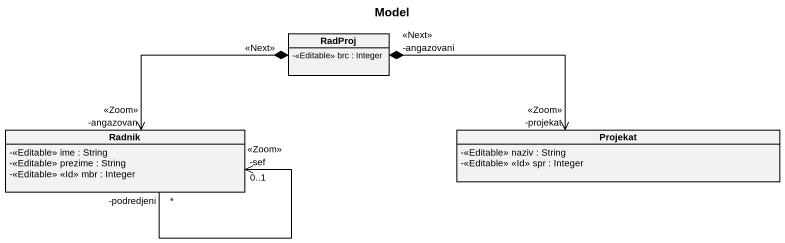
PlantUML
@startuml
title Model
hide circle
hide empty members
skinparam classAttributeIconSize 0
class RadProj {
  -<<Editable>> brc : Integer
}
class Radnik {
  -<<Editable>> ime : String
  -<<Editable>> prezime : String
  -<<Editable>> <<Id>> mbr : Integer
}
class Projekat {
  -<<Editable>> naziv : String
  -<<Editable>> <<Id>> spr : Integer
}
RadProj "<<Next>>" *-left-> "<<Zoom>>\n-angazovan" Radnik
RadProj "<<Next>>\n-angazovani" *-right-> "<<Zoom>>\n-projekat" Projekat
Radnik "-podredjeni\n*" --> "-sef\n0..1\n<<Zoom>>" Radnik
@enduml
